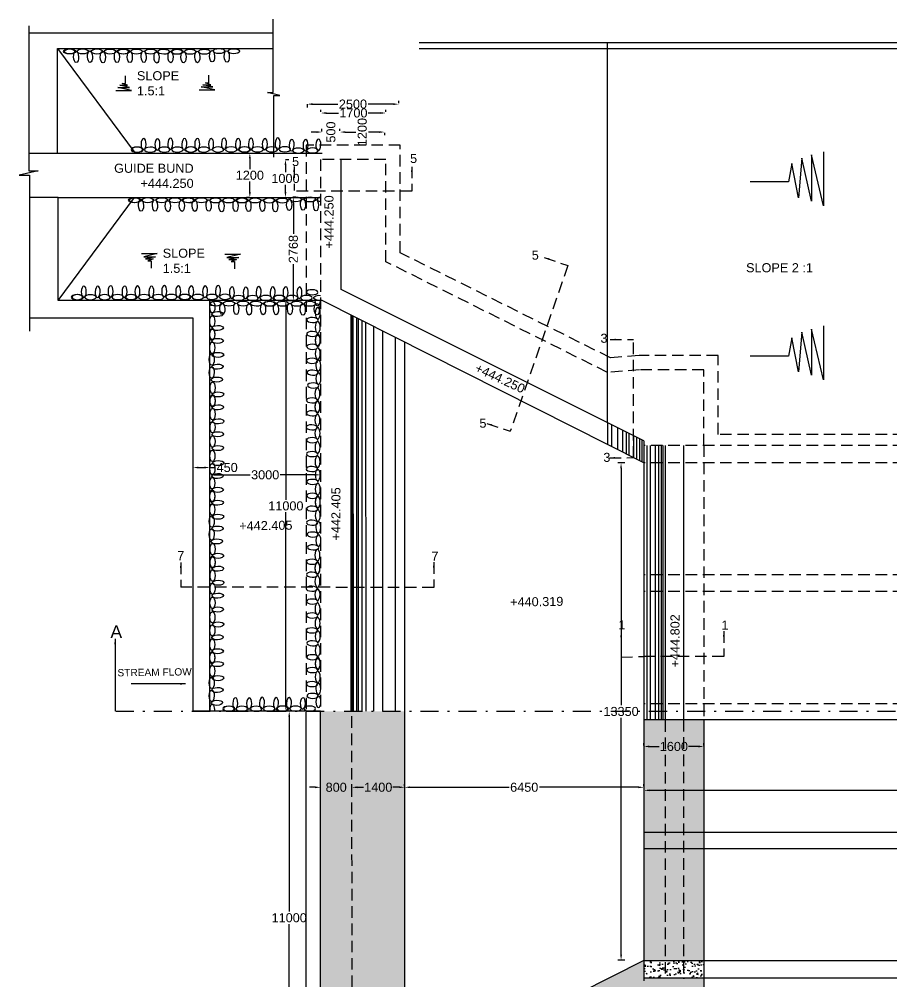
# Model space of a CAD drawing. Header units: metres. Extents: x 450 to 1815, y 479 to 860.
# Drawn here: x 1564.2 to 1612.3, y 729.3 to 782.4 of the extents above; entities that cross this region are included whole.
import ezdxf

# ---------------------------------------------------------------- set-up
doc = ezdxf.new("R2010")
doc.units = ezdxf.units.M
doc.header["$MEASUREMENT"] = 0
doc.linetypes.add('DASHDOT', pattern=[1, 0.5, -0.25, 0, -0.25])
doc.linetypes.add('HIDDEN', pattern=[9.525, 6.35, -3.175])
for name, color, linetype in [('DIMENSION', 255, 'Continuous'), ('DRAWING', 7, 'Continuous'), ('TEXT', 255, 'Continuous')]:
    doc.layers.add(name, color=color, linetype=linetype)
doc.styles.get("Standard").update_dxf_attribs({"font": 'arial.ttf'})
doc.dimstyles.get("Standard").update_dxf_attribs({"dimtxt": 0.5, "dimasz": 0.3, "dimexe": 0.18, "dimexo": 0.0625, "dimgap": 0.09, "dimtad": 0, "dimtih": 1, "dimtoh": 1, "dimdec": 4, "dimzin": 0, "dimdsep": 46, "dimtxsty": 'Standard', "dimcen": 0.09, "dimadec": 0, "dimazin": 0, "dimtfac": 1, "dimtdec": 4, "dimtofl": 0, "dimtmove": 0, "dimatfit": 3, "dimfxl": 1, "dimtolj": 1, "dimtzin": 0, "dimarcsym": 0})
pattern_1 = [(50, (0, 0), (0.64553416, -0.05647692), [0.0675, -0.7425]), (355, (0, 0), (-0.1248762, 0.67697292), [0.054, -0.594]), (100.4514, (0.0538, -0.0047), (0.52065844, 0.62049559), [0.05736617, -0.6310279]), (46.1842, (0, 0.18), (0.96051694, -0.1489671), [0.10125, -1.11375]), (96.6356, (0.08, 0.1676), (0.84119643, 0.8767061), [0.08604926, -0.9465417]), (351.1842, (0, 0.18), (0.84119575, 0.87670674), [0.081, -0.891]), (21, (0.09, 0.135), (0.53721635, -0.362357), [0.0675, -0.7425]), (326, (0.09, 0.135), (0.2189838, 0.65263504), [0.054, -0.594]), (71.4514, (0.13477, 0.1048), (0.75620037, 0.29027745), [0.05736617, -0.6310279]), (37.5, (0, 0), (0.01094387, 0.299604468), [0, -0.5868, 0, -0.603, 0, -0.59625]), (7.5, (0, 0), (0.236762584, 0.35497054), [0, -0.3438, 0, -0.5733, 0, -0.22725]), (327.5, (-0.2007, 0), (0.480440193, -0.020299385), [0, -0.225, 0, -0.702, 0, -0.9315]), (317.5, (-0.2907, 0), (0.52486755, 0.09009448), [0, -0.2925, 0, -0.4662, 0, -0.6615])]

# ---------------------------------------------------------------- blocks, each defined once
blk = doc.blocks.new('*D121')
at = {"layer": 'Defpoints', "color": 0, "ltscale": 0.1, "transparency": 16777216}
for p in [(1576.909, 775.035), (1576.919, 775.035), (1576.919, 772.583)]:
    blk.add_point(p, dxfattribs=at)
at = {"layer": 'DIMENSION', "color": 0, "lineweight": -2, "ltscale": 0.1, "transparency": 16777216}
for p, q in [((1576.856, 775.035), (1576.729, 775.035)), ((1576.909, 774.735), (1576.909, 774.154)), ((1576.909, 772.883), (1576.909, 773.464)), ((1576.856, 772.583), (1576.729, 772.583))]:
    blk.add_line(p, q, dxfattribs=at)
at = {"layer": 'DIMENSION', "color": 0, "ltscale": 0.1, "transparency": 16777216}
for points in [[(1576.859, 774.735), (1576.959, 774.735), (1576.909, 775.035)], [(1576.859, 772.883), (1576.959, 772.883), (1576.909, 772.583)]]:
    blk.add_solid(points, dxfattribs=at)
at = {"layer": 'DIMENSION', "color": 0, "ltscale": 0.1, "transparency": 16777216, "insert": (1576.909, 773.809), "char_height": 0.5, "attachment_point": 5}
blk.add_mtext('\\A1;1200', dxfattribs=at)
blk = doc.blocks.new('*D122')
at = {"layer": 'Defpoints', "color": 0, "ltscale": 0.1, "transparency": 16777216}
for p in [(1578.818, 774.684), (1578.818, 772.583), (1578.874, 772.583)]:
    blk.add_point(p, dxfattribs=at)
at = {"layer": 'DIMENSION', "color": 0, "lineweight": -2, "ltscale": 0.1, "transparency": 16777216}
for p, q in [((1578.88, 774.684), (1579.054, 774.684)), ((1578.874, 774.384), (1578.874, 773.979)), ((1578.874, 772.883), (1578.874, 773.288)), ((1578.88, 772.583), (1579.054, 772.583))]:
    blk.add_line(p, q, dxfattribs=at)
at = {"layer": 'DIMENSION', "color": 0, "ltscale": 0.1, "transparency": 16777216}
for points in [[(1578.824, 774.384), (1578.924, 774.384), (1578.874, 774.684)], [(1578.824, 772.883), (1578.924, 772.883), (1578.874, 772.583)]]:
    blk.add_solid(points, dxfattribs=at)
at = {"layer": 'DIMENSION', "color": 0, "ltscale": 0.1, "transparency": 16777216, "insert": (1578.874, 773.633), "char_height": 0.5, "attachment_point": 5}
blk.add_mtext('\\A1;1000', dxfattribs=at)
blk = doc.blocks.new('*D123')
at = {"layer": 'Defpoints', "color": 0, "ltscale": 0.1, "transparency": 16777216}
for p in [(1578.967, 772.583), (1579.309, 772.583), (1578.874, 766.899)]:
    blk.add_point(p, dxfattribs=at)
at = {"layer": 'DIMENSION', "color": 0, "lineweight": -2, "ltscale": 0.1, "transparency": 16777216}
for p, q in [((1579.029, 772.583), (1579.489, 772.583)), ((1579.309, 772.283), (1579.309, 770.582)), ((1579.309, 767.199), (1579.309, 768.9)), ((1578.936, 766.899), (1579.489, 766.899))]:
    blk.add_line(p, q, dxfattribs=at)
at = {"layer": 'DIMENSION', "color": 0, "ltscale": 0.1, "transparency": 16777216}
for points in [[(1579.259, 772.283), (1579.359, 772.283), (1579.309, 772.583)], [(1579.259, 767.199), (1579.359, 767.199), (1579.309, 766.899)]]:
    blk.add_solid(points, dxfattribs=at)
at = {"layer": 'DIMENSION', "color": 0, "ltscale": 0.1, "transparency": 16777216, "insert": (1579.309, 769.741), "char_height": 0.5, "attachment_point": 5, "rotation": 90}
blk.add_mtext('\\A1;2768', dxfattribs=at)
blk = doc.blocks.new('*D124')
at = {"layer": 'Defpoints', "color": 0, "ltscale": 0.1, "transparency": 16777216}
for p in [(1574.706, 757.692), (1573.778, 757.289), (1574.706, 757.289)]:
    blk.add_point(p, dxfattribs=at)
at = {"layer": 'DIMENSION', "color": 0, "lineweight": -2, "ltscale": 0.1, "transparency": 16777216}
for p, q in [((1573.778, 757.352), (1573.778, 757.872)), ((1574.078, 757.692), (1574.406, 757.692)), ((1574.706, 757.352), (1574.706, 757.872)), ((1574.706, 757.692), (1575.006, 757.692))]:
    blk.add_line(p, q, dxfattribs=at)
at = {"layer": 'DIMENSION', "color": 0, "ltscale": 0.1, "transparency": 16777216}
for points in [[(1574.078, 757.742), (1574.078, 757.642), (1573.778, 757.692)], [(1574.406, 757.742), (1574.406, 757.642), (1574.706, 757.692)]]:
    blk.add_solid(points, dxfattribs=at)
at = {"layer": 'DIMENSION', "color": 0, "ltscale": 0.1, "transparency": 16777216, "insert": (1575.658, 757.692), "char_height": 0.5, "attachment_point": 5}
blk.add_mtext('\\A1;450', dxfattribs=at)
blk = doc.blocks.new('*D125')
at = {"layer": 'Defpoints', "color": 0, "ltscale": 0.1, "transparency": 16777216}
for p in [(1574.706, 757.289), (1580.803, 757.289), (1580.803, 757.289)]:
    blk.add_point(p, dxfattribs=at)
at = {"layer": 'DIMENSION', "color": 0, "lineweight": -2, "ltscale": 0.1, "transparency": 16777216}
for p, q in [((1574.706, 757.352), (1574.706, 757.469)), ((1580.803, 757.352), (1580.803, 757.469)), ((1575.006, 757.289), (1576.919, 757.289)), ((1580.503, 757.289), (1578.59, 757.289))]:
    blk.add_line(p, q, dxfattribs=at)
at = {"layer": 'DIMENSION', "color": 0, "ltscale": 0.1, "transparency": 16777216}
for points in [[(1575.006, 757.339), (1575.006, 757.239), (1574.706, 757.289)], [(1580.503, 757.339), (1580.503, 757.239), (1580.803, 757.289)]]:
    blk.add_solid(points, dxfattribs=at)
at = {"layer": 'DIMENSION', "color": 0, "ltscale": 0.1, "transparency": 16777216, "insert": (1577.755, 757.289), "char_height": 0.5, "attachment_point": 5}
blk.add_mtext('\\A1;3000', dxfattribs=at)
blk = doc.blocks.new('*D126')
at = {"layer": 'Defpoints', "color": 0, "ltscale": 0.1, "transparency": 16777216}
for p in [(1579.309, 766.899), (1578.896, 744.25), (1579.228, 744.25)]:
    blk.add_point(p, dxfattribs=at)
at = {"layer": 'DIMENSION', "color": 0, "lineweight": -2, "ltscale": 0.1, "transparency": 16777216}
for p, q in [((1579.246, 766.899), (1578.716, 766.899)), ((1578.896, 766.599), (1578.896, 755.92)), ((1578.896, 744.55), (1578.896, 755.229)), ((1579.166, 744.25), (1578.716, 744.25))]:
    blk.add_line(p, q, dxfattribs=at)
at = {"layer": 'DIMENSION', "color": 0, "ltscale": 0.1, "transparency": 16777216}
for points in [[(1578.846, 766.599), (1578.946, 766.599), (1578.896, 766.899)], [(1578.846, 744.55), (1578.946, 744.55), (1578.896, 744.25)]]:
    blk.add_solid(points, dxfattribs=at)
at = {"layer": 'DIMENSION', "color": 0, "ltscale": 0.1, "transparency": 16777216, "insert": (1578.896, 755.575), "char_height": 0.5, "attachment_point": 5}
blk.add_mtext('\\A1;11000', dxfattribs=at)
blk = doc.blocks.new('*D127')
at = {"layer": 'Defpoints', "color": 0, "ltscale": 0.1, "transparency": 16777216}
for p in [(1580.885, 776.167), (1581.875, 776.192), (1581.875, 776.192)]:
    blk.add_point(p, dxfattribs=at)
at = {"layer": 'DIMENSION', "color": 0, "lineweight": -2, "ltscale": 0.1, "transparency": 16777216}
for p, q in [((1580.585, 776.192), (1580.285, 776.192)), ((1580.885, 776.23), (1580.885, 776.372)), ((1581.875, 776.255), (1581.875, 776.372)), ((1582.175, 776.192), (1582.475, 776.192))]:
    blk.add_line(p, q, dxfattribs=at)
at = {"layer": 'DIMENSION', "color": 0, "ltscale": 0.1, "transparency": 16777216}
for points in [[(1580.585, 776.242), (1580.585, 776.142), (1580.885, 776.192)], [(1582.175, 776.242), (1582.175, 776.142), (1581.875, 776.192)]]:
    blk.add_solid(points, dxfattribs=at)
at = {"layer": 'DIMENSION', "color": 0, "ltscale": 0.1, "transparency": 16777216, "insert": (1581.38, 776.192), "char_height": 0.5, "attachment_point": 5, "rotation": 90}
blk.add_mtext('\\A1;500', dxfattribs=at)
blk = doc.blocks.new('*D128')
at = {"layer": 'Defpoints', "color": 0, "ltscale": 0.1, "transparency": 16777216}
for p in [(1581.875, 776.192), (1584.341, 776.205), (1584.341, 776.192)]:
    blk.add_point(p, dxfattribs=at)
at = {"layer": 'DIMENSION', "color": 0, "lineweight": -2, "ltscale": 0.1, "transparency": 16777216}
for p, q in [((1581.875, 776.255), (1581.875, 776.372)), ((1582.175, 776.192), (1582.763, 776.192)), ((1584.041, 776.192), (1583.453, 776.192)), ((1584.341, 776.142), (1584.341, 776.012))]:
    blk.add_line(p, q, dxfattribs=at)
at = {"layer": 'DIMENSION', "color": 0, "ltscale": 0.1, "transparency": 16777216}
for points in [[(1582.175, 776.242), (1582.175, 776.142), (1581.875, 776.192)], [(1584.041, 776.242), (1584.041, 776.142), (1584.341, 776.192)]]:
    blk.add_solid(points, dxfattribs=at)
at = {"layer": 'DIMENSION', "color": 0, "ltscale": 0.1, "transparency": 16777216, "insert": (1583.108, 776.192), "char_height": 0.5, "attachment_point": 5, "rotation": 90}
blk.add_mtext('\\A1;1200', dxfattribs=at)
blk = doc.blocks.new('*D129')
at = {"layer": 'Defpoints', "color": 0, "ltscale": 0.1, "transparency": 16777216}
for p in [(1580.823, 777.243), (1584.416, 777.243), (1584.416, 777.243)]:
    blk.add_point(p, dxfattribs=at)
at = {"layer": 'DIMENSION', "color": 0, "lineweight": -2, "ltscale": 0.1, "transparency": 16777216}
for p, q in [((1580.823, 777.305), (1580.823, 777.423)), ((1581.123, 777.243), (1581.807, 777.243)), ((1584.116, 777.243), (1583.432, 777.243)), ((1584.416, 777.305), (1584.416, 777.423))]:
    blk.add_line(p, q, dxfattribs=at)
at = {"layer": 'DIMENSION', "color": 0, "ltscale": 0.1, "transparency": 16777216}
for points in [[(1581.123, 777.293), (1581.123, 777.193), (1580.823, 777.243)], [(1584.116, 777.293), (1584.116, 777.193), (1584.416, 777.243)]]:
    blk.add_solid(points, dxfattribs=at)
at = {"layer": 'DIMENSION', "color": 0, "ltscale": 0.1, "transparency": 16777216, "insert": (1582.62, 777.243), "char_height": 0.5, "attachment_point": 5}
blk.add_mtext('\\A1;1700', dxfattribs=at)
blk = doc.blocks.new('*D130')
at = {"layer": 'Defpoints', "color": 0, "ltscale": 0.1, "transparency": 16777216}
for p in [(1580.072, 777.793), (1585.117, 777.731), (1585.117, 777.731)]:
    blk.add_point(p, dxfattribs=at)
at = {"layer": 'DIMENSION', "color": 0, "lineweight": -2, "ltscale": 0.1, "transparency": 16777216}
for p, q in [((1580.072, 777.731), (1580.072, 777.551)), ((1580.372, 777.731), (1581.754, 777.731)), ((1584.817, 777.731), (1583.434, 777.731)), ((1585.117, 777.793), (1585.117, 777.911))]:
    blk.add_line(p, q, dxfattribs=at)
at = {"layer": 'DIMENSION', "color": 0, "ltscale": 0.1, "transparency": 16777216}
for points in [[(1580.372, 777.781), (1580.372, 777.681), (1580.072, 777.731)], [(1584.817, 777.781), (1584.817, 777.681), (1585.117, 777.731)]]:
    blk.add_solid(points, dxfattribs=at)
at = {"layer": 'DIMENSION', "color": 0, "ltscale": 0.1, "transparency": 16777216, "insert": (1582.594, 777.731), "char_height": 0.5, "attachment_point": 5}
blk.add_mtext('\\A1;2500', dxfattribs=at)
blk = doc.blocks.new('*D131')
at = {"layer": 'Defpoints', "color": 0, "ltscale": 0.1, "transparency": 16777216}
for p in [(1580.804, 740.058), (1582.539, 740.059), (1582.539, 740.059)]:
    blk.add_point(p, dxfattribs=at)
at = {"layer": 'DIMENSION', "color": 0, "lineweight": -2, "ltscale": 0.1, "transparency": 16777216}
for p, q in [((1580.504, 740.059), (1580.204, 740.059)), ((1580.804, 740.12), (1580.804, 740.239)), ((1582.539, 740.122), (1582.539, 740.239)), ((1582.839, 740.059), (1583.139, 740.059))]:
    blk.add_line(p, q, dxfattribs=at)
at = {"layer": 'DIMENSION', "color": 0, "ltscale": 0.1, "transparency": 16777216}
for points in [[(1580.504, 740.109), (1580.504, 740.009), (1580.804, 740.059)], [(1582.839, 740.109), (1582.839, 740.009), (1582.539, 740.059)]]:
    blk.add_solid(points, dxfattribs=at)
at = {"layer": 'DIMENSION', "color": 0, "ltscale": 0.1, "transparency": 16777216, "insert": (1581.671, 740.059), "char_height": 0.5, "attachment_point": 5}
blk.add_mtext('\\A1;800', dxfattribs=at)
blk = doc.blocks.new('*D132')
at = {"layer": 'Defpoints', "color": 0, "ltscale": 0.1, "transparency": 16777216}
for p in [(1582.539, 740.059), (1585.444, 740.06), (1585.444, 740.06)]:
    blk.add_point(p, dxfattribs=at)
at = {"layer": 'DIMENSION', "color": 0, "lineweight": -2, "ltscale": 0.1, "transparency": 16777216}
for p, q in [((1582.539, 740.122), (1582.539, 740.24)), ((1582.839, 740.06), (1583.179, 740.06)), ((1585.144, 740.06), (1584.803, 740.06)), ((1585.444, 740.122), (1585.444, 740.24))]:
    blk.add_line(p, q, dxfattribs=at)
at = {"layer": 'DIMENSION', "color": 0, "ltscale": 0.1, "transparency": 16777216}
for points in [[(1582.839, 740.11), (1582.839, 740.01), (1582.539, 740.06)], [(1585.144, 740.11), (1585.144, 740.01), (1585.444, 740.06)]]:
    blk.add_solid(points, dxfattribs=at)
at = {"layer": 'DIMENSION', "color": 0, "ltscale": 0.1, "transparency": 16777216, "insert": (1583.991, 740.06), "char_height": 0.5, "attachment_point": 5}
blk.add_mtext('\\A1;1400', dxfattribs=at)
blk = doc.blocks.new('*D133')
at = {"layer": 'Defpoints', "color": 0, "ltscale": 0.1, "transparency": 16777216}
for p in [(1585.444, 740.06), (1598.635, 740.06), (1598.635, 740.06)]:
    blk.add_point(p, dxfattribs=at)
at = {"layer": 'DIMENSION', "color": 0, "lineweight": -2, "ltscale": 0.1, "transparency": 16777216}
for p, q in [((1585.444, 740.122), (1585.444, 740.24)), ((1585.744, 740.06), (1591.202, 740.06)), ((1598.335, 740.06), (1592.877, 740.06)), ((1598.635, 740.122), (1598.635, 740.24))]:
    blk.add_line(p, q, dxfattribs=at)
at = {"layer": 'DIMENSION', "color": 0, "ltscale": 0.1, "transparency": 16777216}
for points in [[(1585.744, 740.11), (1585.744, 740.01), (1585.444, 740.06)], [(1598.335, 740.11), (1598.335, 740.01), (1598.635, 740.06)]]:
    blk.add_solid(points, dxfattribs=at)
at = {"layer": 'DIMENSION', "color": 0, "ltscale": 0.1, "transparency": 16777216, "insert": (1592.04, 740.06), "char_height": 0.5, "attachment_point": 5}
blk.add_mtext('\\A1;6450', dxfattribs=at)
blk = doc.blocks.new('*D134')
at = {"layer": 'Defpoints', "color": 0, "ltscale": 0.1, "transparency": 16777216}
for p in [(1598.635, 742.31), (1601.944, 742.31), (1601.944, 742.31)]:
    blk.add_point(p, dxfattribs=at)
at = {"layer": 'DIMENSION', "color": 0, "lineweight": -2, "ltscale": 0.1, "transparency": 16777216}
for p, q in [((1598.635, 742.373), (1598.635, 742.49)), ((1598.935, 742.31), (1599.477, 742.31)), ((1601.644, 742.31), (1601.102, 742.31)), ((1601.944, 742.373), (1601.944, 742.49))]:
    blk.add_line(p, q, dxfattribs=at)
at = {"layer": 'DIMENSION', "color": 0, "ltscale": 0.1, "transparency": 16777216}
for points in [[(1598.935, 742.36), (1598.935, 742.26), (1598.635, 742.31)], [(1601.644, 742.36), (1601.644, 742.26), (1601.944, 742.31)]]:
    blk.add_solid(points, dxfattribs=at)
at = {"layer": 'DIMENSION', "color": 0, "ltscale": 0.1, "transparency": 16777216, "insert": (1600.29, 742.31), "char_height": 0.5, "attachment_point": 5}
blk.add_mtext('\\A1;1600', dxfattribs=at)
blk = doc.blocks.new('*D140')
at = {"layer": 'Defpoints', "color": 0, "ltscale": 0.1, "transparency": 16777216}
for p in [(1579.08, 744.25), (1579.2, 744.25), (1579.2, 721.475)]:
    blk.add_point(p, dxfattribs=at)
at = {"layer": 'DIMENSION', "color": 0, "lineweight": -2, "ltscale": 0.1, "transparency": 16777216}
for p, q in [((1579.138, 744.25), (1578.9, 744.25)), ((1579.08, 743.95), (1579.08, 733.208)), ((1579.08, 721.775), (1579.08, 732.517)), ((1579.138, 721.475), (1578.9, 721.475))]:
    blk.add_line(p, q, dxfattribs=at)
at = {"layer": 'DIMENSION', "color": 0, "ltscale": 0.1, "transparency": 16777216}
for points in [[(1579.03, 743.95), (1579.13, 743.95), (1579.08, 744.25)], [(1579.03, 721.775), (1579.13, 721.775), (1579.08, 721.475)]]:
    blk.add_solid(points, dxfattribs=at)
at = {"layer": 'DIMENSION', "color": 0, "ltscale": 0.1, "transparency": 16777216, "insert": (1579.08, 732.863), "char_height": 0.5, "attachment_point": 5}
blk.add_mtext('\\A1;11000', dxfattribs=at)
blk = doc.blocks.new('*D141')
at = {"layer": 'Defpoints', "color": 0, "ltscale": 0.1, "transparency": 16777216}
for p in [(1597.657, 757.948), (1597.379, 730.527), (1597.65, 730.527)]:
    blk.add_point(p, dxfattribs=at)
at = {"layer": 'DIMENSION', "color": 0, "lineweight": -2, "ltscale": 0.1, "transparency": 16777216}
for p, q in [((1597.594, 757.948), (1597.199, 757.948)), ((1597.379, 757.648), (1597.379, 744.583)), ((1597.379, 730.827), (1597.379, 743.892)), ((1597.588, 730.527), (1597.199, 730.527))]:
    blk.add_line(p, q, dxfattribs=at)
at = {"layer": 'DIMENSION', "color": 0, "ltscale": 0.1, "transparency": 16777216}
for points in [[(1597.329, 757.648), (1597.429, 757.648), (1597.379, 757.948)], [(1597.329, 730.827), (1597.429, 730.827), (1597.379, 730.527)]]:
    blk.add_solid(points, dxfattribs=at)
at = {"layer": 'DIMENSION', "color": 0, "ltscale": 0.1, "transparency": 16777216, "insert": (1597.379, 744.238), "char_height": 0.5, "attachment_point": 5}
blk.add_mtext('\\A1;13350', dxfattribs=at)
blk = doc.blocks.new('*D158')
at = {"layer": 'Defpoints', "color": 0, "ltscale": 0.1, "transparency": 16777216}
for p in [(1598.635, 740.642), (1708.79, 740.642), (1708.79, 739.892)]:
    blk.add_point(p, dxfattribs=at)
at = {"layer": 'DIMENSION', "color": 0, "lineweight": -2, "ltscale": 0.1, "transparency": 16777216}
for p, q in [((1598.635, 740.579), (1598.635, 739.712)), ((1708.79, 740.579), (1708.79, 739.712)), ((1598.935, 739.892), (1652.681, 739.892)), ((1708.49, 739.892), (1654.744, 739.892))]:
    blk.add_line(p, q, dxfattribs=at)
at = {"layer": 'DIMENSION', "color": 0, "ltscale": 0.1, "transparency": 16777216}
for points in [[(1598.935, 739.942), (1598.935, 739.842), (1598.635, 739.892)], [(1708.49, 739.942), (1708.49, 739.842), (1708.79, 739.892)]]:
    blk.add_solid(points, dxfattribs=at)
at = {"layer": 'DIMENSION', "color": 0, "ltscale": 0.1, "transparency": 16777216, "insert": (1653.712, 739.892), "char_height": 0.5, "attachment_point": 5}
blk.add_mtext('\\A1;53589', dxfattribs=at)

msp = doc.modelspace()

# ---------------------------------------------------------------- hatches: boundary and pattern name
at = {"layer": 'DRAWING', "ltscale": 0.1}
h = msp.add_hatch(dxfattribs=at)
h.set_pattern_fill('AR-CONC', scale=0.09)
h.set_pattern_definition(pattern_1)
h.paths.add_polyline_path([(1582.5347, 744.25039), (1580.80324, 744.25039), (1580.808, 721.55501), (1580.90818, 721.55501), (1582.55548, 722.38646)])
h = msp.add_hatch(dxfattribs=at)
h.set_pattern_fill('AR-CONC', scale=0.09)
h.set_pattern_definition(pattern_1)
h.paths.add_polyline_path([(1585.44319, 744.25039), (1582.5347, 744.25039), (1582.55548, 722.38646), (1585.44656, 723.84568)])
h = msp.add_hatch(dxfattribs=at)
h.set_pattern_fill('AR-CONC', scale=0.09)
h.set_pattern_definition(pattern_1)
h.paths.add_polyline_path([(1599.80861, 743.77185), (1598.63526, 743.77185), (1598.63526, 737.56157), (1599.80861, 737.56157)])
h.paths.add_polyline_path([(1600.81384, 743.77185), (1599.80861, 743.77185), (1599.80861, 737.56157), (1600.81384, 737.56157)])
h.paths.add_polyline_path([(1601.94401, 743.77185), (1600.81384, 743.77185), (1600.81384, 737.56157), (1601.94401, 737.56157)])
h.paths.add_polyline_path([(1601.94401, 737.56157), (1600.81384, 737.56157), (1600.81384, 736.66646), (1601.94401, 736.66646)])
h.paths.add_polyline_path([(1600.81384, 737.56157), (1599.80861, 737.56157), (1599.80861, 736.66646), (1600.81384, 736.66646)])
h.paths.add_polyline_path([(1599.80861, 737.56157), (1598.63526, 737.56157), (1598.63526, 736.66646), (1599.80861, 736.66646)])
h.paths.add_polyline_path([(1599.80861, 736.66646), (1598.63526, 736.66646), (1598.63526, 730.48235), (1599.80861, 730.48235)])
h.paths.add_polyline_path([(1600.81384, 736.66646), (1599.80861, 736.66646), (1599.80861, 730.48235), (1600.81384, 730.48235)])
h.paths.add_polyline_path([(1601.94401, 736.66646), (1600.81384, 736.66646), (1600.81384, 730.48235), (1601.94401, 730.48235)])
h.paths.add_polyline_path([(1601.94401, 729.53408), (1598.63526, 729.53408), (1598.63526, 730.50247), (1580.90818, 721.55501), (1580.80963, 721.55501), (1580.80963, 713.76991), (1584.41504, 713.76991), (1584.41504, 719.40908), (1596.63765, 725.51943), (1598.40691, 725.38177), (1601.94401, 725.38177)])
h = msp.add_hatch(dxfattribs=at)
h.set_pattern_fill('AR-CONC', scale=0.09)
h.set_pattern_definition(pattern_1)
h.paths.add_polyline_path([(1599.80861, 730.48235), (1598.63526, 730.48235), (1598.63526, 729.53408), (1599.80861, 729.53408)])
h.paths.add_polyline_path([(1600.81384, 730.48235), (1599.80861, 730.48235), (1599.80861, 729.53408), (1600.81384, 729.53408)])
h.paths.add_polyline_path([(1601.94401, 730.48235), (1600.81384, 730.48235), (1600.81384, 729.53408), (1601.94401, 729.53408), (1601.94401, 729.54431)])

# ---------------------------------------------------------------- linework, layer by layer
at = {"layer": 'DRAWING', "linetype": 'Continuous', "ltscale": 0.1}
for points in [[(1578.22958, 774.80628), (1578.22958, 778.21287), (1578.57231, 778.21287), (1577.8811, 778.3677), (1578.18692, 778.3677), (1578.18692, 782.41297)], [(1564.71684, 782.0439), (1564.71684, 774.04799), (1565.23757, 774.04799), (1564.19446, 773.81828), (1564.75298, 773.81828), (1564.75298, 765.21292)], [(1578.18692, 781.65377), (1564.73435, 781.65377)], [(1566.31095, 775.03469), (1566.31095, 780.80538), (1578.20607, 780.80538)], [(1566.31095, 780.80538), (1570.58813, 775.03469)], [(1564.71684, 775.03469), (1580.89666, 775.03469)], [(1598.63526, 759.16141), (1581.94458, 767.50676), (1581.94458, 774.68396)], [(1566.33529, 772.58295), (1564.75298, 772.58295)], [(1598.63526, 757.94818), (1580.90178, 766.89886), (1566.33529, 766.89886), (1566.33529, 772.58295), (1580.80324, 772.58295)], [(1566.33529, 766.89886), (1570.54305, 772.58295)], [(1580.80324, 744.25039), (1574.7062, 744.25039), (1574.7062, 766.89886)], [(1573.77837, 765.93133), (1564.75298, 765.93133)], [(1579.87541, 744.25039), (1573.77837, 744.25039), (1573.77837, 765.93133)], [(1582.47306, 766.10578), (1582.47667, 744.25039)], [(1582.50447, 766.08993), (1582.50808, 744.25039)], [(1582.5311, 766.07649), (1582.5347, 744.25039)], [(1582.59709, 766.04318), (1582.60068, 744.25039)], [(1582.79382, 765.94388), (1582.7974, 744.25039)], [(1582.87778, 765.90151), (1582.88135, 744.25039)], [(1583.07577, 765.80157), (1583.07933, 744.25039)], [(1583.29384, 765.6915), (1583.29738, 744.25039)], [(1583.71983, 765.4765), (1583.72333, 744.25039)], [(1584.22192, 765.22307), (1584.22539, 744.25039)], [(1584.92098, 764.87023), (1584.92439, 744.25039)], [(1585.43983, 764.60835), (1585.44656, 723.84568)], [(1598.64166, 730.50569), (1580.90818, 721.55501), (1580.01509, 721.55501)]]:
    msp.add_lwpolyline(points, dxfattribs=at)
at = {"layer": 'DRAWING', "ltscale": 0.1}
for points in [[(1738.81122, 780.99213), (1665.53539, 780.99213), (1665.53539, 780.22176), (1665.26627, 782.30283), (1665.26627, 781.10622), (1639.34507, 781.10622), (1615.53334, 781.10622), (1586.25415, 781.10622)], [(1738.81122, 780.66851), (1665.53539, 780.66851), (1665.53539, 779.89814), (1665.26627, 781.9792), (1665.26627, 780.78259), (1639.34507, 780.78259), (1615.53334, 780.78259), (1586.25415, 780.78259)], [(1596.62582, 760.16613), (1596.62582, 781.10622)], [(1569.51743, 778.48229), (1570.386, 778.48229), (1569.63497, 778.65842), (1570.28151, 778.65842), (1569.73293, 778.76931), (1570.15744, 778.76931), (1569.86354, 778.87368), (1570.05294, 778.87368), (1570.05294, 779.29117)], [(1574.11005, 778.51772), (1574.97863, 778.51772), (1574.2276, 778.69385), (1574.87413, 778.69385), (1574.32555, 778.80474), (1574.75006, 778.80474), (1574.45616, 778.90911), (1574.64556, 778.90911), (1574.64556, 779.3266)], [(1608.5338, 775.10006), (1608.5338, 772.12282), (1607.88447, 774.92993), (1607.88447, 772.378), (1607.34154, 774.7598), (1607.1606, 772.5694), (1606.78799, 774.45145), (1606.60705, 773.44131), (1604.48864, 773.44131)], [(1570.93861, 769.48705), (1571.80719, 769.48705), (1571.05616, 769.31092), (1571.7027, 769.31092), (1571.15411, 769.20003), (1571.57862, 769.20003), (1571.28473, 769.09566), (1571.47413, 769.09566), (1571.47413, 768.67817)], [(1575.53124, 769.45162), (1576.39981, 769.45162), (1575.64878, 769.27549), (1576.29532, 769.27549), (1575.74673, 769.1646), (1576.17125, 769.1646), (1575.87735, 769.06023), (1576.06675, 769.06023), (1576.06675, 768.64274)], [(1608.5338, 765.49926), (1608.5338, 762.52201), (1607.88447, 765.32913), (1607.88447, 762.7772), (1607.34154, 765.159), (1607.1606, 762.96859), (1606.78799, 764.85065), (1606.60705, 763.84051), (1604.48864, 763.84051)], [(1596.62582, 760.16613), (1596.62582, 758.96241)], [(1596.85659, 760.05075), (1596.85659, 758.84593)], [(1597.18572, 759.88618), (1597.18572, 758.6798)], [(1597.45352, 759.75228), (1597.45352, 758.54464)], [(1597.65441, 759.65184), (1597.65441, 758.44324)], [(1597.81181, 759.57314), (1597.81181, 758.3638)], [(1598.06048, 759.4488), (1598.06048, 758.23828)], [(1598.23755, 759.36026), (1598.23755, 758.14891)], [(1598.39677, 759.28065), (1598.39677, 758.06855)], [(1598.51907, 759.21951), (1598.51907, 758.00682)], [(1598.63526, 759.16141), (1598.63526, 729.3804)], [(1598.80708, 758.90956), (1598.80708, 743.75786)], [(1598.98197, 758.90956), (1598.98197, 743.75786)], [(1599.26491, 758.90956), (1599.26491, 743.75786)], [(1599.45007, 758.90956), (1599.45007, 743.75786)], [(1599.58895, 758.90956), (1599.58895, 743.75786)], [(1599.67641, 758.90956), (1599.67641, 743.75786)], [(1599.80861, 758.90956), (1599.80861, 743.75786)], [(1600.81384, 758.90956), (1600.81384, 743.76162)], [(1602.73855, 728.93404), (1602.73855, 724.58723), (1598.37604, 724.58723), (1596.79578, 724.71019), (1585.20958, 718.91799), (1585.20958, 712.97537), (1580.01509, 712.97537), (1580.01509, 744.20348)], [(1601.94401, 729.54431), (1601.94401, 725.38177), (1598.40691, 725.38177), (1596.63765, 725.51943), (1584.41504, 719.40908), (1584.41504, 713.76991), (1580.80963, 713.76991), (1580.80324, 744.25039)], [(1653.00624, 743.77185), (1598.63526, 743.77185)], [(1601.94401, 743.78208), (1601.94401, 729.54431)], [(1653.00624, 737.56157), (1598.63526, 737.56157)], [(1653.00624, 736.66646), (1598.63526, 736.66646)], [(1653.00624, 730.48235), (1598.63526, 730.48235)], [(1653.00624, 729.53408), (1598.63526, 729.53408)]]:
    msp.add_lwpolyline(points, dxfattribs=at)
at = {"layer": 'DRAWING', "linetype": 'HIDDEN', "ltscale": 0.1}
for points in [[(1602.73215, 759.51983), (1602.73215, 763.86664), (1598.36965, 763.86664), (1596.78938, 763.74368), (1585.20318, 769.53588), (1585.20318, 775.4785), (1580.0087, 775.4785), (1580.0087, 744.25039)], [(1601.93761, 758.90956), (1601.93761, 763.0721), (1598.40051, 763.0721), (1596.63126, 762.93444), (1584.40864, 769.04479), (1584.40864, 774.68396), (1580.80324, 774.68396), (1580.80324, 744.25039)], [(1653.00624, 759.51983), (1602.73215, 759.51983)], [(1653.00624, 758.90956), (1598.63526, 758.90956)], [(1601.94401, 758.90956), (1601.94401, 743.76162)], [(1653.00624, 757.94818), (1598.63526, 757.94818)], [(1653.00624, 751.78431), (1598.63526, 751.78431)], [(1653.00624, 750.85478), (1598.63526, 750.85478)], [(1653.00624, 744.66605), (1598.63526, 744.66605)], [(1582.55548, 722.38646), (1582.5347, 744.25039)], [(1599.80861, 743.75786), (1599.80861, 729.53408)], [(1600.81384, 743.77185), (1600.81384, 729.53408)]]:
    msp.add_lwpolyline(points, dxfattribs=at)
at = {"layer": 'DRAWING', "linetype": 'DASHDOT', "ltscale": 2}
msp.add_lwpolyline([(1569.51609, 744.25039), (1746.46946, 744.25039)], dxfattribs=at)
at = {"layer": 'DRAWING'}
for centre, major_axis in [((1566.95577, 780.63726), (0.31528, -0.00119)), ((1566.99241, 780.63618), (0.31528, -0.00119)), ((1567.69433, 780.63781), (0.31528, -0.00119)), ((1568.47783, 780.63485), (0.31528, -0.00119)), ((1569.19837, 780.63213), (0.31528, -0.00119)), ((1569.91597, 780.63036), (0.31528, -0.00119)), ((1569.95433, 780.62927), (0.31528, -0.00119)), ((1570.65453, 780.63091), (0.31528, -0.00119)), ((1571.43803, 780.62795), (0.31528, -0.00119)), ((1572.15856, 780.62523), (0.31528, -0.00119)), ((1572.87789, 780.62345), (0.31528, -0.00119)), ((1572.91453, 780.62237), (0.31528, -0.00119)), ((1573.61645, 780.624), (0.31528, -0.00119)), ((1574.39995, 780.62104), (0.31528, -0.00119)), ((1575.21007, 780.66071), (0.31528, -0.00119)), ((1576.02172, 780.64813), (0.31528, -0.00119)), ((1567.32805, 780.34091), (0.01082, -0.3151)), ((1568.09499, 780.34731), (0.01082, -0.3151)), ((1568.80394, 780.31856), (0.01082, -0.3151)), ((1569.57763, 780.33706), (0.01082, -0.3151)), ((1570.28825, 780.33401), (0.01082, -0.3151)), ((1571.05519, 780.34041), (0.01082, -0.3151)), ((1571.76413, 780.31166), (0.01082, -0.3151)), ((1572.53782, 780.33015), (0.01082, -0.3151)), ((1573.25017, 780.3271), (0.01082, -0.3151)), ((1574.01711, 780.3335), (0.01082, -0.3151)), ((1574.82724, 780.37316), (0.01082, -0.3151)), ((1575.63888, 780.36059), (0.01082, -0.3151)), ((1570.53805, 772.4346), (0.31528, -0.00119)), ((1570.57469, 772.43352), (0.31528, -0.00119)), ((1570.91032, 772.13825), (0.01082, -0.3151)), ((1571.27661, 772.43515), (0.31528, -0.00119)), ((1571.67727, 772.14465), (0.01082, -0.3151)), ((1572.06011, 772.43219), (0.31528, -0.00119)), ((1572.38621, 772.1159), (0.01082, -0.3151)), ((1572.78064, 772.42947), (0.31528, -0.00119)), ((1573.1599, 772.1344), (0.01082, -0.3151)), ((1573.49824, 772.4277), (0.31528, -0.00119)), ((1573.53661, 772.42661), (0.31528, -0.00119)), ((1573.87052, 772.13135), (0.01082, -0.3151)), ((1574.23681, 772.42825), (0.31528, -0.00119)), ((1574.63747, 772.13774), (0.01082, -0.3151)), ((1575.0203, 772.42529), (0.31528, -0.00119)), ((1575.34641, 772.109), (0.01082, -0.3151)), ((1575.74084, 772.42256), (0.31528, -0.00119)), ((1576.1201, 772.12749), (0.01082, -0.3151)), ((1576.46016, 772.42079), (0.31528, -0.00119)), ((1576.49681, 772.41971), (0.31528, -0.00119)), ((1576.83244, 772.12444), (0.01082, -0.3151)), ((1577.19873, 772.42134), (0.31528, -0.00119)), ((1577.59939, 772.13084), (0.01082, -0.3151)), ((1577.98222, 772.41838), (0.31528, -0.00119)), ((1578.30833, 772.10209), (0.01082, -0.3151)), ((1578.70276, 772.41566), (0.31528, -0.00119)), ((1579.07713, 772.18608), (0.01082, -0.3151)), ((1579.44342, 772.48298), (0.31528, -0.00119)), ((1579.84408, 772.19248), (0.01082, -0.3151)), ((1580.22692, 772.48002), (0.31528, -0.00119)), ((1580.55302, 772.16373), (0.01082, -0.3151)), ((1574.84219, 766.53826), (0.00119, 0.31528)), ((1575.02011, 766.73409), (0.31528, -0.00119)), ((1575.05675, 766.73301), (0.31528, -0.00119)), ((1575.39239, 766.43774), (0.01082, -0.3151)), ((1575.75868, 766.73464), (0.31528, -0.00119)), ((1576.15934, 766.44413), (0.01082, -0.3151)), ((1576.54217, 766.73168), (0.31528, -0.00119)), ((1576.86828, 766.41539), (0.01082, -0.3151)), ((1577.26271, 766.72896), (0.31528, -0.00119)), ((1577.64197, 766.43388), (0.01082, -0.3151)), ((1577.98031, 766.72719), (0.31528, -0.00119)), ((1578.01867, 766.7261), (0.31528, -0.00119)), ((1578.35259, 766.43084), (0.01082, -0.3151)), ((1578.71888, 766.72774), (0.31528, -0.00119)), ((1579.11953, 766.43723), (0.01082, -0.3151)), ((1579.50237, 766.72478), (0.31528, -0.00119)), ((1579.82848, 766.40848), (0.01082, -0.3151)), ((1580.22291, 766.72205), (0.31528, -0.00119)), ((1580.60217, 766.42698), (0.01082, -0.3151)), ((1574.83923, 765.75477), (0.00119, 0.31528)), ((1575.12973, 766.15543), (0.3151, 0.01082)), ((1574.84087, 765.05457), (0.00119, 0.31528)), ((1575.13613, 765.38848), (0.3151, 0.01082)), ((1574.83978, 765.0162), (0.00119, 0.31528)), ((1574.83801, 764.2986), (0.00119, 0.31528)), ((1575.13308, 764.67786), (0.3151, 0.01082)), ((1574.8074, 763.64793), (0.00119, 0.31528)), ((1575.15158, 763.90417), (0.3151, 0.01082)), ((1574.80467, 762.9274), (0.00119, 0.31528)), ((1575.12096, 763.2535), (0.3151, 0.01082)), ((1574.85699, 762.08897), (0.00119, 0.31528)), ((1575.09222, 762.54456), (0.3151, 0.01082)), ((1574.85754, 761.35041), (0.00119, 0.31528)), ((1574.85863, 761.38877), (0.00119, 0.31528)), ((1575.15389, 761.72269), (0.3151, 0.01082)), ((1575.15085, 761.01207), (0.3151, 0.01082)), ((1574.85577, 760.63281), (0.00119, 0.31528)), ((1574.85305, 759.91227), (0.00119, 0.31528)), ((1575.16934, 760.23838), (0.3151, 0.01082)), ((1575.1406, 759.52943), (0.3151, 0.01082)), ((1574.85009, 759.12878), (0.00119, 0.31528)), ((1574.84491, 758.33203), (0.00119, 0.31528)), ((1575.14699, 758.76249), (0.3151, 0.01082)), ((1575.15848, 757.9376), (0.3151, 0.01082)), ((1574.84219, 757.61149), (0.00119, 0.31528)), ((1574.83923, 756.828), (0.00119, 0.31528)), ((1575.12973, 757.22865), (0.3151, 0.01082)), ((1574.83978, 756.08943), (0.00119, 0.31528)), ((1574.84087, 756.12779), (0.00119, 0.31528)), ((1575.13613, 756.46171), (0.3151, 0.01082)), ((1575.13308, 755.75109), (0.3151, 0.01082)), ((1574.83801, 755.37183), (0.00119, 0.31528)), ((1574.8074, 754.72116), (0.00119, 0.31528)), ((1575.15158, 754.9774), (0.3151, 0.01082)), ((1574.80467, 754.00062), (0.00119, 0.31528)), ((1575.12096, 754.32673), (0.3151, 0.01082)), ((1575.09222, 753.61779), (0.3151, 0.01082)), ((1574.85699, 753.18932), (0.00119, 0.31528)), ((1574.85754, 752.45076), (0.00119, 0.31528)), ((1574.85863, 752.48912), (0.00119, 0.31528)), ((1575.15389, 752.82303), (0.3151, 0.01082)), ((1575.15085, 752.11241), (0.3151, 0.01082)), ((1574.85577, 751.73315), (0.00119, 0.31528)), ((1574.85305, 751.01262), (0.00119, 0.31528)), ((1575.16934, 751.33872), (0.3151, 0.01082)), ((1574.85009, 750.22912), (0.00119, 0.31528)), ((1575.1406, 750.62978), (0.3151, 0.01082)), ((1575.14699, 749.86283), (0.3151, 0.01082)), ((1574.84491, 749.43237), (0.00119, 0.31528)), ((1574.84219, 748.71184), (0.00119, 0.31528)), ((1575.15848, 749.03794), (0.3151, 0.01082)), ((1575.12973, 748.329), (0.3151, 0.01082)), ((1574.83923, 747.92834), (0.00119, 0.31528)), ((1574.83978, 747.18978), (0.00119, 0.31528)), ((1574.84087, 747.22814), (0.00119, 0.31528)), ((1575.13613, 747.56205), (0.3151, 0.01082)), ((1574.83801, 746.47217), (0.00119, 0.31528)), ((1575.13308, 746.85143), (0.3151, 0.01082)), ((1574.8074, 745.8215), (0.00119, 0.31528)), ((1575.15158, 746.07774), (0.3151, 0.01082)), ((1574.80467, 745.10097), (0.00119, 0.31528)), ((1575.12096, 745.42707), (0.3151, 0.01082)), ((1575.09222, 744.71813), (0.3151, 0.01082))]:
    msp.add_ellipse(centre, major_axis=major_axis, ratio=0.44187519, dxfattribs=at)
at = {"layer": 'DRAWING', "extrusion": (0, 0, -1)}
for centre, major_axis in [((1571.04704, 775.51852), (0.01082, 0.3151)), ((1571.81398, 775.51212), (0.01082, 0.3151)), ((1572.52293, 775.54087), (0.01082, 0.3151)), ((1573.29662, 775.52237), (0.01082, 0.3151)), ((1574.00724, 775.52542), (0.01082, 0.3151)), ((1574.77418, 775.51902), (0.01082, 0.3151)), ((1575.48312, 775.54777), (0.01082, 0.3151)), ((1576.25681, 775.52928), (0.01082, 0.3151)), ((1576.96916, 775.53233), (0.01082, 0.3151)), ((1577.7361, 775.52593), (0.01082, 0.3151)), ((1578.44504, 775.55468), (0.01082, 0.3151)), ((1579.21385, 775.47069), (0.01082, 0.3151)), ((1579.98079, 775.46429), (0.01082, 0.3151)), ((1580.68974, 775.49304), (0.01082, 0.3151)), ((1570.67476, 775.22217), (0.31528, 0.00119)), ((1570.7114, 775.22325), (0.31528, 0.00119)), ((1571.41332, 775.22162), (0.31528, 0.00119)), ((1572.19682, 775.22458), (0.31528, 0.00119)), ((1572.91736, 775.2273), (0.31528, 0.00119)), ((1573.63496, 775.22907), (0.31528, 0.00119)), ((1573.67332, 775.23016), (0.31528, 0.00119)), ((1574.37352, 775.22852), (0.31528, 0.00119)), ((1575.15702, 775.23148), (0.31528, 0.00119)), ((1575.87755, 775.2342), (0.31528, 0.00119)), ((1576.59688, 775.23598), (0.31528, 0.00119)), ((1576.63352, 775.23706), (0.31528, 0.00119)), ((1577.33544, 775.23543), (0.31528, 0.00119)), ((1578.11894, 775.23839), (0.31528, 0.00119)), ((1578.83947, 775.24111), (0.31528, 0.00119)), ((1579.58013, 775.17378), (0.31528, 0.00119)), ((1580.36363, 775.17675), (0.31528, 0.00119)), ((1567.75195, 767.38269), (0.01082, 0.3151)), ((1568.5189, 767.37629), (0.01082, 0.3151)), ((1569.22784, 767.40504), (0.01082, 0.3151)), ((1570.00153, 767.38654), (0.01082, 0.3151)), ((1570.71215, 767.38959), (0.01082, 0.3151)), ((1571.4791, 767.38319), (0.01082, 0.3151)), ((1572.18804, 767.41194), (0.01082, 0.3151)), ((1572.96173, 767.39345), (0.01082, 0.3151)), ((1573.67407, 767.3965), (0.01082, 0.3151)), ((1574.44102, 767.3901), (0.01082, 0.3151)), ((1575.14996, 767.41885), (0.01082, 0.3151)), ((1575.91876, 767.33486), (0.01082, 0.3151)), ((1576.68571, 767.32846), (0.01082, 0.3151)), ((1577.39465, 767.35721), (0.01082, 0.3151)), ((1578.16834, 767.33871), (0.01082, 0.3151)), ((1578.87896, 767.34176), (0.01082, 0.3151)), ((1579.64591, 767.33536), (0.01082, 0.3151)), ((1580.34616, 767.36088), (-0.3151, 0.01082)), ((1567.37967, 767.08634), (0.31528, 0.00119)), ((1567.41632, 767.08742), (0.31528, 0.00119)), ((1568.11824, 767.08579), (0.31528, 0.00119)), ((1568.90173, 767.08875), (0.31528, 0.00119)), ((1569.62227, 767.09147), (0.31528, 0.00119)), ((1570.33987, 767.09324), (0.31528, 0.00119)), ((1570.37824, 767.09433), (0.31528, 0.00119)), ((1571.07844, 767.09269), (0.31528, 0.00119)), ((1571.86193, 767.09565), (0.31528, 0.00119)), ((1572.58247, 767.09837), (0.31528, 0.00119)), ((1573.30179, 767.10015), (0.31528, 0.00119)), ((1573.33843, 767.10123), (0.31528, 0.00119)), ((1574.04036, 767.0996), (0.31528, 0.00119)), ((1574.82385, 767.10256), (0.31528, 0.00119)), ((1575.54439, 767.10528), (0.31528, 0.00119)), ((1576.28505, 767.03795), (0.31528, 0.00119)), ((1577.06854, 767.04092), (0.31528, 0.00119)), ((1577.78908, 767.04364), (0.31528, 0.00119)), ((1578.50668, 767.04541), (0.31528, 0.00119)), ((1578.54505, 767.0465), (0.31528, 0.00119)), ((1579.24525, 767.04486), (0.31528, 0.00119)), ((1580.02874, 767.04782), (0.31528, 0.00119)), ((1580.65096, 766.20989), (-0.00119, 0.31528)), ((1580.36342, 765.82705), (-0.3151, 0.01082)), ((1580.65392, 765.42639), (-0.00119, 0.31528)), ((1580.35702, 765.0601), (-0.3151, 0.01082)), ((1580.65228, 764.72619), (-0.00119, 0.31528)), ((1580.65337, 764.68783), (-0.00119, 0.31528)), ((1580.36007, 764.34948), (-0.3151, 0.01082)), ((1580.65514, 763.97022), (-0.00119, 0.31528)), ((1580.34157, 763.57579), (-0.3151, 0.01082)), ((1580.68575, 763.31955), (-0.00119, 0.31528)), ((1580.37219, 762.92512), (-0.3151, 0.01082)), ((1580.68848, 762.59902), (-0.00119, 0.31528)), ((1580.40093, 762.21618), (-0.3151, 0.01082)), ((1580.63616, 761.7606), (-0.00119, 0.31528)), ((1580.33925, 761.39431), (-0.3151, 0.01082)), ((1580.63452, 761.06039), (-0.00119, 0.31528)), ((1580.6356, 761.02203), (-0.00119, 0.31528)), ((1580.3423, 760.68369), (-0.3151, 0.01082)), ((1580.63737, 760.30443), (-0.00119, 0.31528)), ((1580.32381, 759.91), (-0.3151, 0.01082)), ((1580.6401, 759.58389), (-0.00119, 0.31528)), ((1580.35255, 759.20106), (-0.3151, 0.01082)), ((1580.64306, 758.8004), (-0.00119, 0.31528)), ((1580.34616, 758.43411), (-0.3151, 0.01082)), ((1580.64824, 758.00365), (-0.00119, 0.31528)), ((1580.33467, 757.60922), (-0.3151, 0.01082)), ((1580.65096, 757.28311), (-0.00119, 0.31528)), ((1580.36342, 756.90028), (-0.3151, 0.01082)), ((1580.65392, 756.49962), (-0.00119, 0.31528)), ((1580.35702, 756.13333), (-0.3151, 0.01082)), ((1580.65228, 755.79941), (-0.00119, 0.31528)), ((1580.65337, 755.76105), (-0.00119, 0.31528)), ((1580.36007, 755.42271), (-0.3151, 0.01082)), ((1580.65514, 755.04345), (-0.00119, 0.31528)), ((1580.34157, 754.64902), (-0.3151, 0.01082)), ((1580.68575, 754.39278), (-0.00119, 0.31528)), ((1580.37219, 753.99835), (-0.3151, 0.01082)), ((1580.68848, 753.67224), (-0.00119, 0.31528)), ((1580.40093, 753.28941), (-0.3151, 0.01082)), ((1580.63616, 752.86094), (-0.00119, 0.31528)), ((1580.33925, 752.49465), (-0.3151, 0.01082)), ((1580.63452, 752.16074), (-0.00119, 0.31528)), ((1580.6356, 752.12238), (-0.00119, 0.31528)), ((1580.3423, 751.78403), (-0.3151, 0.01082)), ((1580.63737, 751.40477), (-0.00119, 0.31528)), ((1580.32381, 751.01034), (-0.3151, 0.01082)), ((1580.6401, 750.68424), (-0.00119, 0.31528)), ((1580.35255, 750.3014), (-0.3151, 0.01082)), ((1580.64306, 749.90074), (-0.00119, 0.31528)), ((1580.34616, 749.53446), (-0.3151, 0.01082)), ((1580.64824, 749.10399), (-0.00119, 0.31528)), ((1580.33467, 748.70956), (-0.3151, 0.01082)), ((1580.65096, 748.38346), (-0.00119, 0.31528)), ((1580.36342, 748.00062), (-0.3151, 0.01082)), ((1580.65392, 747.59996), (-0.00119, 0.31528)), ((1580.35702, 747.23367), (-0.3151, 0.01082)), ((1580.65228, 746.89976), (-0.00119, 0.31528)), ((1580.65337, 746.8614), (-0.00119, 0.31528)), ((1580.36007, 746.52305), (-0.3151, 0.01082)), ((1580.65514, 746.14379), (-0.00119, 0.31528)), ((1580.34157, 745.74936), (-0.3151, 0.01082)), ((1580.68575, 745.49312), (-0.00119, 0.31528)), ((1580.37219, 745.09869), (-0.3151, 0.01082)), ((1576.10526, 744.68639), (0.01082, 0.3151)), ((1576.8722, 744.67999), (0.01082, 0.3151)), ((1577.58114, 744.70874), (0.01082, 0.3151)), ((1578.35483, 744.69024), (0.01082, 0.3151)), ((1579.06546, 744.69329), (0.01082, 0.3151)), ((1579.8324, 744.6869), (0.01082, 0.3151)), ((1580.68848, 744.77259), (-0.00119, 0.31528)), ((1575.73298, 744.39004), (0.31528, 0.00119)), ((1575.76962, 744.39112), (0.31528, 0.00119)), ((1576.47154, 744.38949), (0.31528, 0.00119)), ((1577.25504, 744.39245), (0.31528, 0.00119)), ((1577.97557, 744.39517), (0.31528, 0.00119)), ((1578.69318, 744.39694), (0.31528, 0.00119)), ((1578.73154, 744.39803), (0.31528, 0.00119)), ((1579.43174, 744.39639), (0.31528, 0.00119)), ((1580.21524, 744.39935), (0.31528, 0.00119))]:
    msp.add_ellipse(centre, major_axis=major_axis, ratio=0.44187519, dxfattribs=at)
at = {"layer": 'DRAWING'}
for centre, major_axis, start_param, end_param in [((1580.94745, 772.4773), (0.31528, -0.00119), 2.04754285, 4.23898271), ((1574.83686, 744.3284), (0.00119, 0.31528), 4.46402973, 8.10568114)]:
    msp.add_ellipse(centre, major_axis=major_axis, ratio=0.44187519, start_param=start_param, end_param=end_param, dxfattribs=at)
at = {"layer": 'DRAWING', "extrusion": (0, 0, -1)}
for centre, major_axis, start_param, end_param in [((1580.74928, 767.05054), (0.31528, 0.00119), 1.40047743, 4.88604813), ((1580.64824, 766.93042), (-0.00119, 0.31528), 1.67274621, 4.61377935)]:
    msp.add_ellipse(centre, major_axis=major_axis, ratio=0.44187519, start_param=start_param, end_param=end_param, dxfattribs=at)

# ---------------------------------------------------------------- texts
at = {"layer": 'TEXT'}
for s, insert, char_height, width, attachment_point in [('SLOPE\\P1.5:1', (1570.68432, 778.20806), 0.5, 2.2969509, 7), ('5', (1585.74597, 774.98629), 0.5, 10.2593451, 1), ('GUIDE BUND\\P+444.250', (1573.81028, 774.44671), 0.5, 5.2426153, 3), ('5', (1579.23668, 774.81822), 0.5, 10.2593451, 1), ('SLOPE\\P1.5:1', (1572.10551, 769.76128), 0.5, 2.2969509, 1), ('5', (1592.45468, 769.65512), 0.5, 10.2593451, 1), ('SLOPE 2 :1', (1607.96006, 768.96138), 0.5, 5.2426153, 3), ('3', (1596.24326, 765.07258), 0.5, 10.2593451, 1), ('5', (1589.56883, 760.38907), 0.5, 10.2593451, 1), ('3', (1596.40051, 758.50317), 0.5, 10.2593451, 1), ('7', (1572.90376, 753.0817), 0.5, 10.2593451, 1), ('7', (1586.92334, 753.05445), 0.5, 10.2593451, 1), ('A', (1569.2244, 748.98634), 0.6875, 10.2593451, 1), ('1', (1597.22548, 749.26481), 0.5, 10.2593451, 1), ('1', (1602.9177, 749.25503), 0.5, 10.2593451, 1)]:
    msp.add_mtext(s, dxfattribs=dict(at, insert=insert, char_height=char_height, width=width, attachment_point=attachment_point))
at = {"layer": 'TEXT', "width": 5.2426153, "attachment_point": 3}
for s, insert, char_height, rotation in [(' +444.250', (1581.02242, 772.70371), 0.5, 90), (' +444.250', (1592.14252, 762.22432), 0.5, 335.213847), (' +442.405', (1581.40478, 756.60114), 0.5, 90), (' +442.405', (1579.25605, 754.76558), 0.5, 0.82221), (' +440.319', (1594.19198, 750.56514), 0.5, 0.82221), (' +444.802', (1600.10157, 749.60248), 0.5, 90), ('STREAM FLOW', (1573.70311, 746.63556), 0.4, 0.82221)]:
    msp.add_mtext(s, dxfattribs=dict(at, insert=insert, char_height=char_height, rotation=rotation))

# ---------------------------------------------------------------- dimensions: what is measured, and where the dimension line sits
at = {"layer": 'DIMENSION', "ltscale": 0.1}
for base, p1, p2, text, picture, middle in [((1585.11739, 777.73066), (1580.07158, 777.79319), (1585.11739, 777.73066), '2500', '*D130', (1582.59448, 777.73066)), ((1584.41624, 777.24291), (1580.82281, 777.24291), (1584.41624, 777.24291), '1700', '*D129', (1582.61952, 777.24291)), ((1574.7062, 757.69215), (1573.77837, 757.28929), (1574.7062, 757.28929), '450', '*D124', (1575.65776, 757.69215)), ((1580.80324, 757.28929), (1574.7062, 757.28929), (1580.80324, 757.28929), '3000', '*D125', (1577.75472, 757.28929)), ((1601.94401, 742.31033), (1598.63526, 742.31033), (1601.94401, 742.31033), '1600', '*D134', (1600.28963, 742.31033)), ((1708.78952, 739.89176), (1598.63526, 740.642), (1708.78952, 740.642), '53589', '*D158', (1653.71239, 739.89176)), ((1582.53868, 740.05925), (1580.80412, 740.0576), (1582.53868, 740.05925), '800', '*D131', (1581.6714, 740.05925)), ((1585.44388, 740.05973), (1582.53868, 740.05925), (1585.44388, 740.05973), '1400', '*D132', (1583.99128, 740.05973)), ((1598.63526, 740.05973), (1585.44388, 740.05973), (1598.63526, 740.05973), '6450', '*D133', (1592.03957, 740.05973))]:
    dim = msp.add_linear_dim(base=base, p1=p1, p2=p2, text=text, dimstyle='Standard', dxfattribs=at)
    dim.commit()
    dim.dimension.update_dxf_attribs({"geometry": picture, "text_midpoint": middle})
dim = msp.add_linear_dim(base=(1581.87455, 776.19238), p1=(1580.88542, 776.16737), p2=(1581.87455, 776.19238), text='500', dimstyle='Standard', dxfattribs=at)
dim.commit()
dim.dimension.update_dxf_attribs({"geometry": '*D127', "text_midpoint": (1581.37999, 776.19238), "dimtype": 160, "text_rotation": 90})
dim = msp.add_linear_dim(base=(1584.3411, 776.19238), p1=(1581.87455, 776.19238), p2=(1584.3411, 776.20489), text='1200', dimstyle='Standard', dxfattribs=at)
dim.commit()
dim.dimension.update_dxf_attribs({"geometry": '*D128', "text_midpoint": (1583.10783, 776.19238), "text_rotation": 90})
for base, p1, p2, text, picture, middle in [((1576.90868, 775.03469), (1576.91862, 772.58295), (1576.91862, 775.03469), '1200', '*D121', (1576.90868, 773.80882)), ((1578.87371, 772.58295), (1578.81758, 774.68396), (1578.81758, 772.58295), '1000', '*D122', (1578.87371, 773.63345)), ((1578.89555, 744.25039), (1579.3085, 766.89886), (1579.22822, 744.25039), '11000', '*D126', (1578.89555, 755.57462)), ((1597.37904, 730.52716), (1597.65697, 757.94818), (1597.65023, 730.52716), '13350', '*D141', (1597.37904, 744.23767)), ((1579.08009, 744.25039), (1579.20035, 721.47515), (1579.20035, 744.25039), '11000', '*D140', (1579.08009, 732.86277))]:
    dim = msp.add_linear_dim(base=base, p1=p1, p2=p2, angle=90, text=text, dimstyle='Standard', dxfattribs=at)
    dim.commit()
    dim.dimension.update_dxf_attribs({"geometry": picture, "text_midpoint": middle})
dim = msp.add_linear_dim(base=(1579.3085, 772.58295), p1=(1578.87371, 766.89886), p2=(1578.9669, 772.58295), angle=90, text='2768', dimstyle='Standard', dxfattribs=at)
dim.commit()
dim.dimension.update_dxf_attribs({"geometry": '*D123', "text_midpoint": (1579.3085, 769.7409), "text_rotation": 90})

# ---------------------------------------------------------------- leaders
at = {"layer": 'DIMENSION', "linetype": 'HIDDEN', "ltscale": 0.1}
for points in [[(1579.34455, 774.28457), (1579.34455, 772.96635)], [(1585.83894, 774.28296), (1585.83894, 772.93259), (1579.34455, 772.93259)], [(1593.13727, 769.28102), (1594.44586, 768.83127), (1591.27235, 759.69513)], [(1596.74923, 758.22735), (1598.06048, 758.23828), (1598.06048, 764.75852)], [(1596.77442, 764.74719), (1598.06048, 764.75852)], [(1589.97888, 760.12837), (1591.27235, 759.69513)], [(1573.09824, 752.45487), (1573.09824, 751.09941)], [(1587.04984, 752.47188), (1587.04984, 751.07748), (1573.09824, 751.09941)], [(1597.37904, 748.63774), (1597.37904, 747.24178), (1598.63526, 747.27603)], [(1603.04365, 748.66343), (1603.04365, 747.27603), (1598.63526, 747.27603)]]:
    msp.add_leader(points, dimstyle='Standard', override={"dimgap": 0.09, "dimtad": 0}, dxfattribs=at)
at = {"layer": 'DIMENSION', "ltscale": 0.1}
for points in [[(1569.47737, 748.24612), (1569.47737, 744.25039)], [(1573.35438, 745.75905), (1570.36138, 745.75905)]]:
    msp.add_leader(points, dimstyle='Standard', override={"dimgap": 0.09, "dimtad": 0}, dxfattribs=at)

doc.saveas('drawing.dxf')
